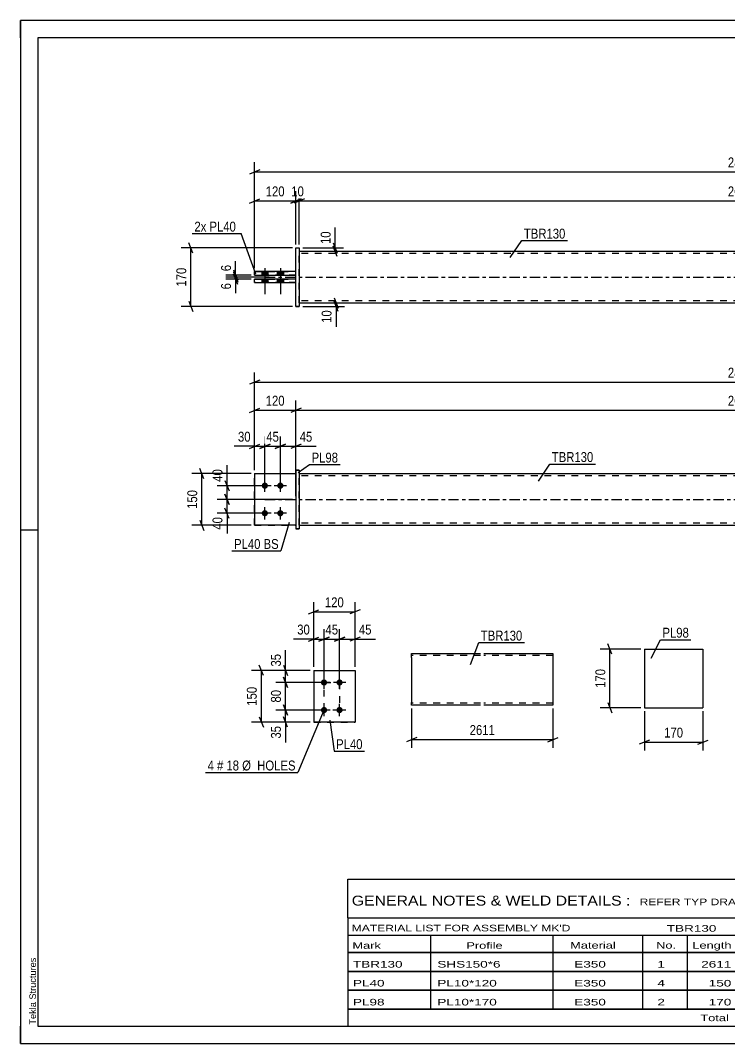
# Model space of a CAD drawing. Header units: millimetres. Extents: x 0 to 420, y 0 to 297.
# Drawn here: x 0 to 205.8, y 0 to 297 of the extents above; entities that cross this region are included whole.
import ezdxf

# ---------------------------------------------------------------- set-up
doc = ezdxf.new("R2010")
doc.units = ezdxf.units.MM
doc.linetypes.add('DXK_LINE_DOT2', pattern=[3.9198, 1.9599, -1.9599])
doc.linetypes.add('DXK_LINE_DOT3', pattern=[5.9187, 2.979, -0.9799, 0.9799, -0.9799])
doc.styles.add('Arial', font='ARIAL.TTF', dxfattribs={"height": 0.2})
doc.styles.add('Arial Narrow', font='ARIALN.TTF', dxfattribs={"height": 0.2})

# ---------------------------------------------------------------- blocks, each defined once
blk = doc.blocks.new('Unknown-580873469-1163')
at = {"color": 5, "linetype": 'Continuous'}
for p, q in [((420, 297), (0, 297)), ((0, 297), (0, 0)), ((0, 292), (0, 297)), ((415, 292), (5, 292)), ((5, 292), (5, 5)), ((5, 149), (0, 149)), ((0, 0), (0, 5)), ((5, 5), (415, 5)), ((0, 0), (420, 0))]:
    blk.add_line(p, q, dxfattribs=at)
at = {"color": 174, "linetype": 'Continuous', "style": 'Arial'}
blk.add_text('Tekla Structures', height=1.9102, rotation=90, dxfattribs=at).set_placement((4.5, 5.5))
blk = doc.blocks.new('Part-580873469-1797 - 1735')
at = {"color": 2, "linetype": 'Continuous'}
for p, q in [((67.93, 165.45), (79.93, 165.45)), ((67.93, 165.45), (67.93, 150.45)), ((79.93, 150.45), (67.93, 150.45)), ((67.93, 150.45), (67.93, 150.45))]:
    blk.add_line(p, q, dxfattribs=at)
at = {"color": 7, "linetype": 'DXK_LINE_DOT2'}
for p, q in [((67.93, 165.45), (79.93, 165.45)), ((79.93, 165.45), (79.93, 165.45)), ((79.93, 165.45), (79.93, 150.45)), ((67.93, 150.45), (79.93, 150.45)), ((67.93, 150.45), (67.93, 150.45))]:
    blk.add_line(p, q, dxfattribs=at)
blk = doc.blocks.new('Part-580873469-1792 - 1735')
at = {"color": 7, "linetype": 'DXK_LINE_DOT2'}
for p, q in [((67.93, 165.45), (79.93, 165.45)), ((67.93, 165.45), (79.93, 165.45)), ((67.93, 150.45), (67.93, 165.45)), ((79.93, 165.45), (79.93, 165.45)), ((79.93, 165.45), (79.93, 150.45)), ((67.93, 150.45), (79.93, 150.45)), ((79.93, 150.45), (67.93, 150.45)), ((67.93, 150.45), (67.93, 150.45))]:
    blk.add_line(p, q, dxfattribs=at)
blk = doc.blocks.new('Part-580873469-1802 - 1735')
at = {"color": 2, "linetype": 'Continuous'}
for p, q in [((80.93, 166.45), (79.93, 166.45)), ((79.93, 166.45), (79.93, 149.45)), ((80.93, 166.45), (80.93, 166.45)), ((80.93, 166.45), (80.93, 149.45)), ((79.93, 149.45), (80.93, 149.45))]:
    blk.add_line(p, q, dxfattribs=at)
at = {"color": 7, "linetype": 'DXK_LINE_DOT2'}
for p, q in [((79.93, 166.45), (80.93, 166.45)), ((80.93, 149.45), (79.93, 149.45))]:
    blk.add_line(p, q, dxfattribs=at)
blk = doc.blocks.new('Part-580873469-1807 - 1735')
at = {"color": 2, "linetype": 'Continuous'}
for p, q in [((80.93, 165.45), (208.93, 165.45)), ((209.03, 165.45), (337.03, 165.45)), ((80.93, 150.45), (208.93, 150.45)), ((209.03, 150.45), (337.03, 150.45))]:
    blk.add_line(p, q, dxfattribs=at)
at = {"color": 7, "linetype": 'DXK_LINE_DOT2'}
for p, q in [((80.93, 150.45), (80.93, 165.45)), ((208.93, 164.85), (80.93, 164.85)), ((337.03, 164.85), (209.03, 164.85)), ((337.03, 150.45), (337.03, 165.45)), ((208.93, 151.05), (80.93, 151.05)), ((337.03, 151.05), (209.03, 151.05))]:
    blk.add_line(p, q, dxfattribs=at)
at = {"color": 7, "linetype": 'DXK_LINE_DOT3'}
for p, q in [((70.93, 157.95), (208.93, 157.95)), ((209.03, 157.95), (347.03, 157.95))]:
    blk.add_line(p, q, dxfattribs=at)
blk = doc.blocks.new('Bolt-580873469-1809 - 1735')
at = {"linetype": 'Continuous'}
for points in [[(70.93, 161.05), (70.74, 161.07), (70.56, 161.13), (70.4, 161.23), (70.26, 161.35), (70.15, 161.5), (70.07, 161.68), (70.03, 161.86), (70.03, 162.05), (70.07, 162.23), (70.15, 162.4), (70.26, 162.56), (70.4, 162.68), (70.56, 162.78), (70.74, 162.83), (70.93, 162.85), (71.11, 162.83), (71.29, 162.78), (71.45, 162.68), (71.59, 162.56), (71.7, 162.4), (71.78, 162.23), (71.82, 162.05), (71.82, 161.86), (71.78, 161.68), (71.7, 161.5), (71.59, 161.35), (71.45, 161.23), (71.29, 161.13), (71.11, 161.07)], [(75.43, 161.05), (75.24, 161.07), (75.06, 161.13), (74.9, 161.23), (74.76, 161.35), (74.65, 161.5), (74.57, 161.68), (74.53, 161.86), (74.53, 162.05), (74.57, 162.23), (74.65, 162.4), (74.76, 162.56), (74.9, 162.68), (75.06, 162.78), (75.24, 162.83), (75.43, 162.85), (75.61, 162.83), (75.79, 162.78), (75.95, 162.68), (76.09, 162.56), (76.2, 162.4), (76.28, 162.23), (76.32, 162.05), (76.32, 161.86), (76.28, 161.68), (76.2, 161.5), (76.09, 161.35), (75.95, 161.23), (75.79, 161.13), (75.61, 161.07)], [(70.93, 153.05), (70.74, 153.07), (70.56, 153.13), (70.4, 153.23), (70.26, 153.35), (70.15, 153.5), (70.07, 153.68), (70.03, 153.86), (70.03, 154.05), (70.07, 154.23), (70.15, 154.4), (70.26, 154.56), (70.4, 154.68), (70.56, 154.78), (70.74, 154.83), (70.93, 154.85), (71.11, 154.83), (71.29, 154.78), (71.45, 154.68), (71.59, 154.56), (71.7, 154.4), (71.78, 154.23), (71.82, 154.05), (71.82, 153.86), (71.78, 153.68), (71.7, 153.5), (71.59, 153.35), (71.45, 153.23), (71.29, 153.13), (71.11, 153.07)], [(75.43, 153.05), (75.24, 153.07), (75.06, 153.13), (74.9, 153.23), (74.76, 153.35), (74.65, 153.5), (74.57, 153.68), (74.53, 153.86), (74.53, 154.05), (74.57, 154.23), (74.65, 154.4), (74.76, 154.56), (74.9, 154.68), (75.06, 154.78), (75.24, 154.83), (75.43, 154.85), (75.61, 154.83), (75.79, 154.78), (75.95, 154.68), (76.09, 154.56), (76.2, 154.4), (76.28, 154.23), (76.32, 154.05), (76.32, 153.86), (76.28, 153.68), (76.2, 153.5), (76.09, 153.35), (75.95, 153.23), (75.79, 153.13), (75.61, 153.07)]]:
    blk.add_hatch(color=1, dxfattribs=at).paths.add_polyline_path(points)
at = {"color": 1, "linetype": 'Continuous'}
for p, q in [((70.93, 160.15), (70.93, 163.75)), ((75.43, 160.15), (75.43, 163.75)), ((72.73, 161.95), (69.13, 161.95)), ((77.23, 161.95), (73.63, 161.95)), ((70.93, 152.15), (70.93, 155.75)), ((75.43, 152.15), (75.43, 155.75)), ((72.73, 153.95), (69.13, 153.95)), ((77.23, 153.95), (73.63, 153.95))]:
    blk.add_line(p, q, dxfattribs=at)
blk = doc.blocks.new('Part-580873469-1425 - 1390')
at = {"color": 2, "linetype": 'Continuous'}
for p, q in [((79.93, 224.09), (67.93, 224.09)), ((67.93, 223.09), (67.93, 224.09)), ((67.93, 223.09), (79.93, 223.09)), ((67.93, 223.09), (67.93, 223.09))]:
    blk.add_line(p, q, dxfattribs=at)
at = {"color": 7, "linetype": 'DXK_LINE_DOT2'}
for p, q in [((67.93, 224.09), (79.93, 224.09)), ((79.93, 223.09), (67.93, 223.09)), ((79.93, 223.09), (79.93, 224.09))]:
    blk.add_line(p, q, dxfattribs=at)
blk = doc.blocks.new('Part-580873469-1394 - 1390')
at = {"color": 2, "linetype": 'Continuous'}
for p, q in [((79.93, 230.99), (80.93, 230.99)), ((79.93, 213.99), (79.93, 230.99)), ((80.93, 230.99), (80.93, 230.99)), ((80.93, 230.99), (80.93, 213.99)), ((80.93, 213.99), (79.93, 213.99)), ((79.93, 213.99), (79.93, 213.99))]:
    blk.add_line(p, q, dxfattribs=at)
at = {"color": 7, "linetype": 'DXK_LINE_DOT2'}
for p, q in [((79.93, 230.99), (80.93, 230.99)), ((79.93, 213.99), (80.93, 213.99)), ((79.93, 213.99), (79.93, 213.99))]:
    blk.add_line(p, q, dxfattribs=at)
blk = doc.blocks.new('Part-580873469-1420 - 1390')
at = {"color": 2, "linetype": 'Continuous'}
for p, q in [((79.93, 221.89), (67.93, 221.89)), ((67.93, 220.89), (67.93, 221.89)), ((67.93, 220.89), (79.93, 220.89)), ((67.93, 220.89), (67.93, 220.89))]:
    blk.add_line(p, q, dxfattribs=at)
at = {"color": 7, "linetype": 'DXK_LINE_DOT2'}
for p, q in [((67.93, 221.89), (79.93, 221.89)), ((79.93, 220.89), (67.93, 220.89)), ((79.93, 220.89), (79.93, 221.89))]:
    blk.add_line(p, q, dxfattribs=at)
blk = doc.blocks.new('Part-580873469-1446 - 1390')
at = {"color": 2, "linetype": 'Continuous'}
for p, q in [((80.93, 229.99), (208.93, 229.99)), ((209.03, 229.99), (337.03, 229.99)), ((80.93, 214.99), (208.93, 214.99)), ((209.03, 214.99), (337.03, 214.99))]:
    blk.add_line(p, q, dxfattribs=at)
at = {"color": 7, "linetype": 'DXK_LINE_DOT2'}
for p, q in [((80.93, 214.99), (80.93, 229.99)), ((208.93, 229.39), (80.93, 229.39)), ((337.03, 229.39), (209.03, 229.39)), ((337.03, 229.99), (337.03, 214.99)), ((208.93, 215.59), (80.93, 215.59)), ((337.03, 215.59), (209.03, 215.59))]:
    blk.add_line(p, q, dxfattribs=at)
at = {"color": 7, "linetype": 'DXK_LINE_DOT3'}
for p, q in [((70.93, 222.49), (208.93, 222.49)), ((209.03, 222.49), (347.03, 222.49))]:
    blk.add_line(p, q, dxfattribs=at)
blk = doc.blocks.new('Bolt-580873469-1448 - 1390')
at = {"linetype": 'Continuous'}
for points in [[(70.03, 223.09), (71.83, 223.09), (71.83, 224.09), (70.03, 224.09)], [(70.03, 223.09), (71.83, 223.09), (71.83, 224.09), (70.03, 224.09)], [(74.53, 223.09), (76.33, 223.09), (76.33, 224.09), (74.53, 224.09)], [(74.53, 223.09), (76.33, 223.09), (76.33, 224.09), (74.53, 224.09)], [(70.03, 220.89), (71.83, 220.89), (71.83, 221.89), (70.03, 221.89)], [(70.03, 220.89), (71.83, 220.89), (71.83, 221.89), (70.03, 221.89)], [(74.53, 220.89), (76.33, 220.89), (76.33, 221.89), (74.53, 221.89)], [(74.53, 220.89), (76.33, 220.89), (76.33, 221.89), (74.53, 221.89)]]:
    blk.add_hatch(color=1, dxfattribs=at).paths.add_polyline_path(points)
at = {"color": 1, "linetype": 'Continuous'}
for p, q in [((70.03, 224.09), (70.03, 223.09)), ((70.03, 224.09), (70.03, 223.09)), ((70.93, 225.09), (70.93, 217.59)), ((70.93, 225.09), (70.93, 217.59)), ((71.83, 224.09), (71.83, 223.09)), ((71.83, 224.09), (71.83, 223.09)), ((74.53, 224.09), (74.53, 223.09)), ((74.53, 224.09), (74.53, 223.09)), ((75.43, 225.09), (75.43, 217.59)), ((75.43, 225.09), (75.43, 217.59)), ((76.33, 224.09), (76.33, 223.09)), ((76.33, 224.09), (76.33, 223.09)), ((70.03, 221.89), (70.03, 220.89)), ((70.03, 221.89), (70.03, 220.89)), ((71.83, 221.89), (71.83, 220.89)), ((71.83, 221.89), (71.83, 220.89)), ((74.53, 221.89), (74.53, 220.89)), ((74.53, 221.89), (74.53, 220.89)), ((76.33, 221.89), (76.33, 220.89)), ((76.33, 221.89), (76.33, 220.89))]:
    blk.add_line(p, q, dxfattribs=at)
blk = doc.blocks.new('Part-580873469-2138 - 2131')
at = {"color": 2, "linetype": 'Continuous'}
for p, q in [((85.11, 108.31), (97.11, 108.31)), ((85.11, 108.31), (85.11, 93.31)), ((97.11, 108.31), (97.11, 108.31)), ((97.11, 108.31), (97.11, 93.31)), ((97.11, 93.31), (85.11, 93.31)), ((85.11, 93.31), (85.11, 93.31))]:
    blk.add_line(p, q, dxfattribs=at)
at = {"color": 7, "linetype": 'DXK_LINE_DOT2'}
for p, q in [((85.11, 108.31), (97.11, 108.31)), ((97.11, 108.31), (97.11, 108.31)), ((85.11, 93.31), (97.11, 93.31))]:
    blk.add_line(p, q, dxfattribs=at)
blk = doc.blocks.new('Bolt-580873469-2171 - 2131')
at = {"linetype": 'Continuous'}
for points in [[(88.11, 105.71), (88.29, 105.69), (88.47, 105.64), (88.64, 105.54), (88.78, 105.42), (88.89, 105.26), (88.96, 105.09), (89, 104.91), (89, 104.72), (88.96, 104.54), (88.89, 104.36), (88.78, 104.21), (88.64, 104.09), (88.47, 103.99), (88.29, 103.93), (88.11, 103.91), (87.92, 103.93), (87.74, 103.99), (87.58, 104.09), (87.44, 104.21), (87.33, 104.36), (87.25, 104.54), (87.21, 104.72), (87.21, 104.91), (87.25, 105.09), (87.33, 105.26), (87.44, 105.42), (87.58, 105.54), (87.74, 105.64), (87.92, 105.69)], [(92.61, 105.71), (92.79, 105.69), (92.97, 105.64), (93.14, 105.54), (93.28, 105.42), (93.39, 105.26), (93.46, 105.09), (93.5, 104.91), (93.5, 104.72), (93.46, 104.54), (93.39, 104.36), (93.28, 104.21), (93.14, 104.09), (92.97, 103.99), (92.79, 103.93), (92.61, 103.91), (92.42, 103.93), (92.24, 103.99), (92.08, 104.09), (91.94, 104.21), (91.83, 104.36), (91.75, 104.54), (91.71, 104.72), (91.71, 104.91), (91.75, 105.09), (91.83, 105.26), (91.94, 105.42), (92.08, 105.54), (92.24, 105.64), (92.42, 105.69)], [(88.11, 97.71), (88.29, 97.69), (88.47, 97.64), (88.64, 97.54), (88.78, 97.42), (88.89, 97.26), (88.96, 97.09), (89, 96.91), (89, 96.72), (88.96, 96.54), (88.89, 96.36), (88.78, 96.21), (88.64, 96.09), (88.47, 95.99), (88.29, 95.93), (88.11, 95.91), (87.92, 95.93), (87.74, 95.99), (87.58, 96.09), (87.44, 96.21), (87.33, 96.36), (87.25, 96.54), (87.21, 96.72), (87.21, 96.91), (87.25, 97.09), (87.33, 97.26), (87.44, 97.42), (87.58, 97.54), (87.74, 97.64), (87.92, 97.69)], [(92.61, 97.71), (92.79, 97.69), (92.97, 97.64), (93.14, 97.54), (93.28, 97.42), (93.39, 97.26), (93.46, 97.09), (93.5, 96.91), (93.5, 96.72), (93.46, 96.54), (93.39, 96.36), (93.28, 96.21), (93.14, 96.09), (92.97, 95.99), (92.79, 95.93), (92.61, 95.91), (92.42, 95.93), (92.24, 95.99), (92.08, 96.09), (91.94, 96.21), (91.83, 96.36), (91.75, 96.54), (91.71, 96.72), (91.71, 96.91), (91.75, 97.09), (91.83, 97.26), (91.94, 97.42), (92.08, 97.54), (92.24, 97.64), (92.42, 97.69)]]:
    blk.add_hatch(color=1, dxfattribs=at).paths.add_polyline_path(points)
at = {"color": 1, "linetype": 'Continuous'}
for p, q in [((89.91, 104.81), (86.31, 104.81)), ((88.11, 103.01), (88.11, 106.61)), ((94.41, 104.81), (90.81, 104.81)), ((92.61, 103.01), (92.61, 106.61)), ((88.11, 95.01), (88.11, 98.61)), ((92.61, 95.01), (92.61, 98.61)), ((89.91, 96.81), (86.31, 96.81)), ((94.41, 96.81), (90.81, 96.81))]:
    blk.add_line(p, q, dxfattribs=at)
blk = doc.blocks.new('Part-580873469-2302 - 2296')
at = {"color": 2, "linetype": 'Continuous'}
for p, q in [((181.08, 114.49), (181.08, 97.49)), ((181.08, 114.49), (198.08, 114.49)), ((198.08, 114.49), (198.08, 97.49)), ((181.08, 97.49), (198.08, 97.49))]:
    blk.add_line(p, q, dxfattribs=at)
blk = doc.blocks.new('Part-580873469-2328 - 2321')
at = {"color": 2, "linetype": 'Continuous'}
for p, q in [((113.53, 112.03), (113.53, 113.23)), ((113.53, 113.23), (133.53, 113.23)), ((134.53, 113.23), (154.53, 113.23)), ((154.53, 113.23), (154.53, 113.14)), ((154.53, 113.14), (154.53, 112.03)), ((113.53, 112.03), (113.53, 98.97)), ((154.53, 112.03), (154.53, 98.23)), ((113.53, 98.32), (113.53, 98.97)), ((113.53, 98.23), (113.53, 98.32)), ((133.53, 98.23), (113.53, 98.23)), ((154.53, 98.23), (134.53, 98.23))]:
    blk.add_line(p, q, dxfattribs=at)
at = {"color": 7, "linetype": 'DXK_LINE_DOT2'}
for p, q in [((154.53, 112.88), (154.53, 112.03)), ((133.53, 112.63), (113.53, 112.63)), ((154.53, 112.63), (134.53, 112.63)), ((113.53, 98.97), (113.53, 98.58)), ((113.53, 98.83), (113.53, 98.88)), ((133.53, 98.83), (113.53, 98.83)), ((154.53, 98.83), (134.53, 98.83)), ((154.53, 98.88), (154.53, 98.97)), ((154.53, 98.83), (154.53, 98.88)), ((154.53, 98.83), (154.53, 98.88))]:
    blk.add_line(p, q, dxfattribs=at)
blk = doc.blocks.new('Rectangle-580873469-2281 - 2131')
at = {"color": 1, "linetype": 'DXK_LINE_DOT2'}
blk.add_lwpolyline([(88.11, 104.81), (92.61, 104.81), (92.61, 96.81), (88.11, 96.81), (88.11, 104.81)], close=True, dxfattribs=at)
blk = doc.blocks.new('StraightDimension-580873469-2008 - 1735')
at = {"color": 7, "linetype": 'Continuous'}
for p, q in [((59.36, 163.45), (60.56, 160.45)), ((69.93, 161.95), (57.11, 161.95)), ((59.96, 157.95), (59.96, 161.95)), ((78.93, 157.95), (57.11, 157.95)), ((60.56, 156.45), (59.36, 159.45))]:
    blk.add_line(p, q, dxfattribs=at)
at = {"color": 0}
blk.add_wipeout([(59.21, 167.34), (55.01, 167.34), (55.01, 162.48), (59.21, 162.48)], dxfattribs=at)
at = {"color": 7, "linetype": 'Continuous'}
blk.add_line((59.96, 161.95), (59.96, 167.86), dxfattribs=at)
blk.add_line((59.96, 161.95), (59.96, 167.86), dxfattribs=at)
at = {"color": 3, "style": 'Arial Narrow'}
blk.add_text('40', height=2.863, rotation=90.0002, dxfattribs=at).set_placement((58.61, 163.08))
blk = doc.blocks.new('StraightDimension-580873469-1999 - 1735')
at = {"color": 7, "linetype": 'Continuous'}
for p, q in [((78.93, 157.95), (57.11, 157.95)), ((59.36, 159.45), (60.56, 156.45)), ((59.96, 153.95), (59.96, 157.95)), ((60.56, 152.45), (59.36, 155.45)), ((69.93, 153.95), (57.11, 153.95))]:
    blk.add_line(p, q, dxfattribs=at)
at = {"color": 0}
blk.add_wipeout([(59.21, 153.43), (55.01, 153.43), (55.01, 148.57), (59.21, 148.57)], dxfattribs=at)
at = {"color": 7, "linetype": 'Continuous'}
blk.add_line((59.96, 153.95), (59.96, 148.05), dxfattribs=at)
blk.add_line((59.96, 153.95), (59.96, 148.05), dxfattribs=at)
at = {"color": 3, "style": 'Arial Narrow'}
blk.add_text('40', height=2.863, rotation=90.0002, dxfattribs=at).set_placement((58.61, 149.17))
blk = doc.blocks.new('StraightDimension-580873469-1937 - 1735')
at = {"color": 7, "linetype": 'Continuous'}
for p, q in [((66.43, 183.23), (69.43, 184.43)), ((67.93, 166.45), (67.93, 186.68)), ((81.43, 184.43), (78.43, 183.23)), ((79.93, 158.95), (79.93, 186.68)), ((67.93, 183.83), (79.93, 183.83))]:
    blk.add_line(p, q, dxfattribs=at)
at = {"color": 0}
blk.add_wipeout([(77.27, 184.58), (77.27, 188.78), (70.58, 188.78), (70.58, 184.58)], dxfattribs=at)
at = {"color": 3, "style": 'Arial Narrow'}
blk.add_text('120', height=2.863, dxfattribs=at).set_placement((71.18, 185.18))
blk = doc.blocks.new('StraightDimension-580873469-2018 - 1735')
at = {"color": 7, "linetype": 'Continuous'}
for p, q in [((53.23, 163.95), (52.03, 166.95)), ((66.93, 165.45), (49.78, 165.45)), ((52.63, 150.45), (52.63, 165.45)), ((52.03, 151.95), (53.23, 148.95)), ((66.93, 150.45), (49.78, 150.45))]:
    blk.add_line(p, q, dxfattribs=at)
at = {"color": 0}
blk.add_wipeout([(51.88, 161.3), (47.68, 161.3), (47.68, 154.61), (51.88, 154.61)], dxfattribs=at)
at = {"color": 3, "style": 'Arial Narrow'}
blk.add_text('150', height=2.863, rotation=90.0002, dxfattribs=at).set_placement((51.28, 155.21))
blk = doc.blocks.new('StraightDimension-580873469-1864 - 1735')
at = {"color": 7, "linetype": 'Continuous'}
for p, q in [((67.93, 166.45), (67.93, 194.83)), ((350.03, 166.45), (350.03, 194.83)), ((69.43, 192.58), (66.43, 191.38)), ((67.93, 191.98), (350.03, 191.98)), ((348.53, 191.38), (351.53, 192.58))]:
    blk.add_line(p, q, dxfattribs=at)
at = {"color": 0}
blk.add_wipeout([(213.23, 192.73), (213.23, 196.93), (204.72, 196.93), (204.72, 192.73)], dxfattribs=at)
at = {"color": 3, "style": 'Arial Narrow'}
blk.add_text('2871', height=2.863, dxfattribs=at).set_placement((205.32, 193.33))
blk = doc.blocks.new('StraightDimension-580873469-1922 - 1735')
at = {"color": 7, "linetype": 'Continuous'}
for p, q in [((81.43, 184.43), (78.43, 183.23)), ((79.93, 158.95), (79.93, 186.68)), ((336.53, 183.23), (339.53, 184.43)), ((338.03, 166.45), (338.03, 186.68)), ((79.93, 183.83), (338.03, 183.83))]:
    blk.add_line(p, q, dxfattribs=at)
at = {"color": 0}
blk.add_wipeout([(213.23, 184.58), (213.23, 188.78), (204.72, 188.78), (204.72, 184.58)], dxfattribs=at)
at = {"color": 3, "style": 'Arial Narrow'}
blk.add_text('2631', height=2.863, dxfattribs=at).set_placement((205.32, 185.18))
blk = doc.blocks.new('StraightDimension-580873469-1953 - 1735')
at = {"color": 7, "linetype": 'Continuous'}
for p, q in [((67.93, 166.45), (67.93, 176.23)), ((70.93, 162.95), (70.93, 176.23)), ((66.43, 172.78), (69.43, 173.98)), ((67.93, 173.38), (70.93, 173.38)), ((72.43, 173.98), (69.43, 172.78))]:
    blk.add_line(p, q, dxfattribs=at)
at = {"color": 0}
blk.add_wipeout([(67.4, 174.13), (67.4, 178.33), (62.54, 178.33), (62.54, 174.13)], dxfattribs=at)
at = {"color": 7, "linetype": 'Continuous'}
blk.add_line((67.93, 173.38), (62.02, 173.38), dxfattribs=at)
blk.add_line((67.93, 173.38), (62.02, 173.38), dxfattribs=at)
at = {"color": 3, "style": 'Arial Narrow'}
blk.add_text('30', height=2.863, dxfattribs=at).set_placement((63.14, 174.73))
blk = doc.blocks.new('StraightDimension-580873469-1969 - 1735')
at = {"color": 7, "linetype": 'Continuous'}
for p, q in [((70.93, 162.95), (70.93, 176.23)), ((75.43, 162.95), (75.43, 176.23)), ((69.43, 172.78), (72.43, 173.98)), ((70.93, 173.38), (75.43, 173.38)), ((76.93, 173.98), (73.93, 172.78))]:
    blk.add_line(p, q, dxfattribs=at)
at = {"color": 0}
blk.add_wipeout([(75.6, 174.13), (75.6, 178.33), (70.75, 178.33), (70.75, 174.13)], dxfattribs=at)
at = {"color": 3, "style": 'Arial Narrow'}
blk.add_text('45', height=2.863, dxfattribs=at).set_placement((71.35, 174.73))
blk = doc.blocks.new('StraightDimension-580873469-1982 - 1735')
at = {"color": 7, "linetype": 'Continuous'}
for p, q in [((75.43, 162.95), (75.43, 176.23)), ((79.93, 166.45), (79.93, 176.23)), ((73.93, 172.78), (76.93, 173.98)), ((75.43, 173.38), (79.93, 173.38)), ((81.43, 173.98), (78.43, 172.78))]:
    blk.add_line(p, q, dxfattribs=at)
at = {"color": 0}
blk.add_wipeout([(85.31, 174.13), (85.31, 178.33), (80.45, 178.33), (80.45, 174.13)], dxfattribs=at)
at = {"color": 7, "linetype": 'Continuous'}
blk.add_line((79.93, 173.38), (85.83, 173.38), dxfattribs=at)
blk.add_line((79.93, 173.38), (85.83, 173.38), dxfattribs=at)
at = {"color": 3, "style": 'Arial Narrow'}
blk.add_text('45', height=2.863, dxfattribs=at).set_placement((81.05, 174.73))
blk = doc.blocks.new('StraightDimension-580873469-1564 - 1390')
at = {"color": 7, "linetype": 'Continuous'}
for p, q in [((67.93, 225.09), (67.93, 255.86)), ((350.03, 225.09), (350.03, 255.86)), ((69.43, 253.61), (66.43, 252.41)), ((67.93, 253.01), (350.03, 253.01)), ((348.53, 252.41), (351.53, 253.61))]:
    blk.add_line(p, q, dxfattribs=at)
at = {"color": 0}
blk.add_wipeout([(213.23, 253.76), (213.23, 257.96), (204.72, 257.96), (204.72, 253.76)], dxfattribs=at)
at = {"color": 3, "style": 'Arial Narrow'}
blk.add_text('2871', height=2.863, dxfattribs=at).set_placement((205.32, 254.36))
blk = doc.blocks.new('StraightDimension-580873469-1585 - 1390')
at = {"color": 7, "linetype": 'Continuous'}
for p, q in [((80.93, 231.99), (80.93, 247.45)), ((337.03, 231.99), (337.03, 247.45)), ((82.43, 245.2), (79.43, 244)), ((80.93, 244.6), (337.03, 244.6)), ((335.53, 244), (338.53, 245.2))]:
    blk.add_line(p, q, dxfattribs=at)
at = {"color": 0}
blk.add_wipeout([(213.23, 245.35), (213.23, 249.55), (204.72, 249.55), (204.72, 245.35)], dxfattribs=at)
at = {"color": 3, "style": 'Arial Narrow'}
blk.add_text('2611', height=2.863, dxfattribs=at).set_placement((205.32, 245.95))
blk = doc.blocks.new('StraightDimension-580873469-1595 - 1390')
at = {"color": 7, "linetype": 'Continuous'}
for p, q in [((79.93, 231.99), (79.93, 247.45)), ((80.93, 231.99), (80.93, 247.45)), ((78.43, 244), (81.43, 245.2)), ((82.43, 245.2), (79.43, 244)), ((79.93, 244.6), (80.93, 244.6))]:
    blk.add_line(p, q, dxfattribs=at)
at = {"color": 0}
blk.add_wipeout([(82.85, 245.35), (82.85, 249.55), (78, 249.55), (78, 245.35)], dxfattribs=at)
at = {"color": 3, "style": 'Arial Narrow'}
blk.add_text('10', height=2.863, dxfattribs=at).set_placement((78.6, 245.95))
blk = doc.blocks.new('StraightDimension-580873469-1605 - 1390')
at = {"color": 7, "linetype": 'Continuous'}
for p, q in [((67.93, 225.09), (67.93, 247.45)), ((79.93, 231.99), (79.93, 247.45)), ((66.43, 244), (69.43, 245.2)), ((67.93, 244.6), (79.93, 244.6)), ((81.43, 245.2), (78.43, 244))]:
    blk.add_line(p, q, dxfattribs=at)
at = {"color": 0}
blk.add_wipeout([(77.27, 245.35), (77.27, 249.55), (70.58, 249.55), (70.58, 245.35)], dxfattribs=at)
at = {"color": 3, "style": 'Arial Narrow'}
blk.add_text('120', height=2.863, dxfattribs=at).set_placement((71.18, 245.95))
blk = doc.blocks.new('StraightDimension-580873469-1626 - 1390')
at = {"color": 7, "linetype": 'Continuous'}
for p, q in [((81.93, 214.99), (94.02, 214.99)), ((81.93, 213.99), (94.02, 213.99)), ((91.02, 216.49), (92.22, 213.49)), ((92.22, 212.49), (91.02, 215.49)), ((91.62, 213.99), (91.62, 214.99))]:
    blk.add_line(p, q, dxfattribs=at)
at = {"color": 0}
blk.add_wipeout([(90.87, 213.46), (86.67, 213.46), (86.67, 208.61), (90.87, 208.61)], dxfattribs=at)
at = {"color": 7, "linetype": 'Continuous'}
blk.add_line((91.62, 213.99), (91.62, 208.08), dxfattribs=at)
blk.add_line((91.62, 213.99), (91.62, 208.08), dxfattribs=at)
at = {"color": 3, "style": 'Arial Narrow'}
blk.add_text('10', height=2.863, rotation=90.0002, dxfattribs=at).set_placement((90.27, 209.21))
blk = doc.blocks.new('StraightDimension-580873469-1636 - 1390')
at = {"color": 7, "linetype": 'Continuous'}
for p, q in [((90.75, 232.49), (91.95, 229.49)), ((81.93, 230.99), (93.75, 230.99)), ((81.93, 229.99), (93.75, 229.99)), ((91.95, 228.49), (90.75, 231.49)), ((91.35, 229.99), (91.35, 230.99))]:
    blk.add_line(p, q, dxfattribs=at)
at = {"color": 0}
blk.add_wipeout([(90.6, 236.37), (86.4, 236.37), (86.4, 231.51), (90.6, 231.51)], dxfattribs=at)
at = {"color": 7, "linetype": 'Continuous'}
blk.add_line((91.35, 230.99), (91.35, 236.89), dxfattribs=at)
blk.add_line((91.35, 230.99), (91.35, 236.89), dxfattribs=at)
at = {"color": 3, "style": 'Arial Narrow'}
blk.add_text('10', height=2.863, rotation=90.0002, dxfattribs=at).set_placement((90, 232.11))
blk = doc.blocks.new('StraightDimension-580873469-1667 - 1390')
at = {"color": 7, "linetype": 'Continuous'}
for p, q in [((50.06, 229.49), (48.86, 232.49)), ((78.93, 230.99), (46.61, 230.99)), ((49.46, 213.99), (49.46, 230.99)), ((78.93, 213.99), (46.61, 213.99)), ((48.86, 215.49), (50.06, 212.49))]:
    blk.add_line(p, q, dxfattribs=at)
at = {"color": 0}
blk.add_wipeout([(48.71, 225.83), (44.51, 225.83), (44.51, 219.15), (48.71, 219.15)], dxfattribs=at)
at = {"color": 3, "style": 'Arial Narrow'}
blk.add_text('170', height=2.863, rotation=90.0002, dxfattribs=at).set_placement((48.11, 219.75))
blk = doc.blocks.new('StraightDimension-580873469-1678 - 1390')
at = {"color": 7, "linetype": 'Continuous'}
for p, q in [((66.93, 223.09), (59.6, 223.09)), ((61.85, 224.59), (63.05, 221.59)), ((63.05, 220.99), (61.85, 223.99)), ((62.45, 222.49), (62.45, 223.09)), ((72.18, 222.49), (59.6, 222.49))]:
    blk.add_line(p, q, dxfattribs=at)
at = {"color": 0}
blk.add_wipeout([(61.7, 226.64), (57.5, 226.64), (57.5, 223.61), (61.7, 223.61)], dxfattribs=at)
at = {"color": 7, "linetype": 'Continuous'}
blk.add_line((62.45, 223.09), (62.45, 227.17), dxfattribs=at)
blk.add_line((62.45, 223.09), (62.45, 227.17), dxfattribs=at)
at = {"color": 3, "style": 'Arial Narrow'}
blk.add_text('6', height=2.86, rotation=90.0002, dxfattribs=at).set_placement((61.1, 224.21))
blk = doc.blocks.new('StraightDimension-580873469-1688 - 1390')
at = {"color": 7, "linetype": 'Continuous'}
for p, q in [((61.85, 223.99), (63.05, 220.99)), ((63.05, 220.39), (61.85, 223.39)), ((72.18, 222.49), (59.6, 222.49)), ((66.93, 221.89), (59.6, 221.89)), ((62.45, 221.89), (62.45, 222.49))]:
    blk.add_line(p, q, dxfattribs=at)
at = {"color": 0}
blk.add_wipeout([(61.7, 221.36), (57.5, 221.36), (57.5, 218.33), (61.7, 218.33)], dxfattribs=at)
at = {"color": 7, "linetype": 'Continuous'}
blk.add_line((62.45, 221.89), (62.45, 217.81), dxfattribs=at)
blk.add_line((62.45, 221.89), (62.45, 217.81), dxfattribs=at)
at = {"color": 3, "style": 'Arial Narrow'}
blk.add_text('6', height=2.86, rotation=90.0002, dxfattribs=at).set_placement((61.1, 218.93))
blk = doc.blocks.new('StraightDimension-580873469-2174 - 2131')
at = {"color": 7, "linetype": 'Continuous'}
for p, q in [((85.11, 109.31), (85.11, 128.16)), ((97.11, 109.31), (97.11, 128.16)), ((83.61, 124.71), (86.61, 125.91)), ((85.11, 125.31), (97.11, 125.31)), ((98.61, 125.91), (95.61, 124.71))]:
    blk.add_line(p, q, dxfattribs=at)
at = {"color": 0}
blk.add_wipeout([(94.45, 126.06), (94.45, 130.26), (87.76, 130.26), (87.76, 126.06)], dxfattribs=at)
at = {"color": 3, "style": 'Arial Narrow'}
blk.add_text('120', height=2.863, dxfattribs=at).set_placement((88.36, 126.66))
blk = doc.blocks.new('StraightDimension-580873469-2191 - 2131')
at = {"color": 7, "linetype": 'Continuous'}
for p, q in [((88.11, 105.81), (88.11, 120.25)), ((92.61, 105.81), (92.61, 120.25)), ((86.61, 116.8), (89.61, 118)), ((88.11, 117.4), (92.61, 117.4)), ((94.11, 118), (91.11, 116.8))]:
    blk.add_line(p, q, dxfattribs=at)
at = {"color": 0}
blk.add_wipeout([(92.78, 118.15), (92.78, 122.35), (87.93, 122.35), (87.93, 118.15)], dxfattribs=at)
at = {"color": 3, "style": 'Arial Narrow'}
blk.add_text('45', height=2.863, dxfattribs=at).set_placement((88.53, 118.75))
blk = doc.blocks.new('StraightDimension-580873469-2201 - 2131')
at = {"color": 7, "linetype": 'Continuous'}
for p, q in [((85.11, 109.31), (85.11, 120.25)), ((88.11, 105.81), (88.11, 120.25)), ((83.61, 116.8), (86.61, 118)), ((85.11, 117.4), (88.11, 117.4)), ((89.61, 118), (86.61, 116.8))]:
    blk.add_line(p, q, dxfattribs=at)
at = {"color": 0}
blk.add_wipeout([(84.58, 118.15), (84.58, 122.35), (79.73, 122.35), (79.73, 118.15)], dxfattribs=at)
at = {"color": 7, "linetype": 'Continuous'}
blk.add_line((85.11, 117.4), (79.2, 117.4), dxfattribs=at)
blk.add_line((85.11, 117.4), (79.2, 117.4), dxfattribs=at)
at = {"color": 3, "style": 'Arial Narrow'}
blk.add_text('30', height=2.863, dxfattribs=at).set_placement((80.33, 118.75))
blk = doc.blocks.new('StraightDimension-580873469-2214 - 2131')
at = {"color": 7, "linetype": 'Continuous'}
for p, q in [((92.61, 105.81), (92.61, 120.25)), ((97.11, 109.31), (97.11, 120.25)), ((91.11, 116.8), (94.11, 118)), ((92.61, 117.4), (97.11, 117.4)), ((98.61, 118), (95.61, 116.8))]:
    blk.add_line(p, q, dxfattribs=at)
at = {"color": 0}
blk.add_wipeout([(102.49, 118.15), (102.49, 122.35), (97.63, 122.35), (97.63, 118.15)], dxfattribs=at)
at = {"color": 7, "linetype": 'Continuous'}
blk.add_line((97.11, 117.4), (103.01, 117.4), dxfattribs=at)
blk.add_line((97.11, 117.4), (103.01, 117.4), dxfattribs=at)
at = {"color": 3, "style": 'Arial Narrow'}
blk.add_text('45', height=2.863, dxfattribs=at).set_placement((98.23, 118.75))
blk = doc.blocks.new('StraightDimension-580873469-2228 - 2131')
at = {"color": 7, "linetype": 'Continuous'}
for p, q in [((84.11, 108.31), (67.07, 108.31)), ((70.52, 106.81), (69.32, 109.81)), ((69.92, 93.31), (69.92, 108.31)), ((84.11, 93.31), (67.07, 93.31)), ((69.32, 94.81), (70.52, 91.81))]:
    blk.add_line(p, q, dxfattribs=at)
at = {"color": 0}
blk.add_wipeout([(69.17, 104.16), (64.97, 104.16), (64.97, 97.47), (69.17, 97.47)], dxfattribs=at)
at = {"color": 3, "style": 'Arial Narrow'}
blk.add_text('150', height=2.863, rotation=90.0002, dxfattribs=at).set_placement((68.57, 98.07))
blk = doc.blocks.new('StraightDimension-580873469-2245 - 2131')
at = {"color": 7, "linetype": 'Continuous'}
for p, q in [((76.32, 98.31), (77.52, 95.31)), ((87.11, 96.81), (74.07, 96.81)), ((76.92, 93.31), (76.92, 96.81)), ((84.11, 93.31), (74.07, 93.31)), ((77.52, 91.81), (76.32, 94.81))]:
    blk.add_line(p, q, dxfattribs=at)
at = {"color": 0}
blk.add_wipeout([(76.17, 92.79), (71.97, 92.79), (71.97, 87.93), (76.17, 87.93)], dxfattribs=at)
at = {"color": 7, "linetype": 'Continuous'}
blk.add_line((76.92, 93.31), (76.92, 87.41), dxfattribs=at)
blk.add_line((76.92, 93.31), (76.92, 87.41), dxfattribs=at)
at = {"color": 3, "style": 'Arial Narrow'}
blk.add_text('35', height=2.863, rotation=90.0002, dxfattribs=at).set_placement((75.57, 88.53))
blk = doc.blocks.new('StraightDimension-580873469-2258 - 2131')
at = {"color": 7, "linetype": 'Continuous'}
for p, q in [((84.11, 108.31), (74.07, 108.31)), ((76.32, 109.81), (77.52, 106.81)), ((76.92, 104.81), (76.92, 108.31)), ((87.11, 104.81), (74.07, 104.81)), ((77.52, 103.31), (76.32, 106.31))]:
    blk.add_line(p, q, dxfattribs=at)
at = {"color": 0}
blk.add_wipeout([(76.17, 113.7), (71.97, 113.7), (71.97, 108.84), (76.17, 108.84)], dxfattribs=at)
at = {"color": 7, "linetype": 'Continuous'}
blk.add_line((76.92, 108.31), (76.92, 114.22), dxfattribs=at)
blk.add_line((76.92, 108.31), (76.92, 114.22), dxfattribs=at)
at = {"color": 3, "style": 'Arial Narrow'}
blk.add_text('35', height=2.863, rotation=90.0002, dxfattribs=at).set_placement((75.57, 109.44))
blk = doc.blocks.new('StraightDimension-580873469-2271 - 2131')
at = {"color": 7, "linetype": 'Continuous'}
for p, q in [((87.11, 104.81), (74.07, 104.81)), ((76.32, 106.31), (77.52, 103.31)), ((76.92, 96.81), (76.92, 104.81)), ((77.52, 95.31), (76.32, 98.31)), ((87.11, 96.81), (74.07, 96.81))]:
    blk.add_line(p, q, dxfattribs=at)
at = {"color": 0}
blk.add_wipeout([(76.17, 103.24), (71.97, 103.24), (71.97, 98.39), (76.17, 98.39)], dxfattribs=at)
at = {"color": 3, "style": 'Arial Narrow'}
blk.add_text('80', height=2.863, rotation=90.0002, dxfattribs=at).set_placement((75.57, 98.99))
blk = doc.blocks.new('StraightDimension-580873469-2304 - 2296')
at = {"color": 7, "linetype": 'Continuous'}
for p, q in [((171.68, 112.99), (170.48, 115.99)), ((180.08, 114.49), (168.23, 114.49)), ((171.08, 97.49), (171.08, 114.49)), ((170.48, 98.99), (171.68, 95.99)), ((180.08, 97.49), (168.23, 97.49))]:
    blk.add_line(p, q, dxfattribs=at)
at = {"color": 0}
blk.add_wipeout([(170.33, 109.33), (166.13, 109.33), (166.13, 102.65), (170.33, 102.65)], dxfattribs=at)
at = {"color": 3, "style": 'Arial Narrow'}
blk.add_text('170', height=2.863, rotation=90.0002, dxfattribs=at).set_placement((169.73, 103.25))
blk = doc.blocks.new('StraightDimension-580873469-2313 - 2296')
at = {"color": 7, "linetype": 'Continuous'}
for p, q in [((181.08, 96.49), (181.08, 85.09)), ((198.08, 96.49), (198.08, 85.09)), ((182.58, 88.09), (179.58, 86.89)), ((181.08, 87.49), (198.08, 87.49)), ((196.58, 86.89), (199.58, 88.09))]:
    blk.add_line(p, q, dxfattribs=at)
at = {"color": 0}
blk.add_wipeout([(192.92, 88.24), (192.92, 92.44), (186.23, 92.44), (186.23, 88.24)], dxfattribs=at)
at = {"color": 3, "style": 'Arial Narrow'}
blk.add_text('170', height=2.863, dxfattribs=at).set_placement((186.83, 88.84))
blk = doc.blocks.new('StraightDimension-580873469-2332 - 2321')
at = {"color": 7, "linetype": 'Continuous'}
for p, q in [((113.53, 97.23), (113.53, 85.83)), ((154.53, 97.23), (154.53, 85.83)), ((115.03, 88.83), (112.03, 87.63)), ((113.53, 88.23), (154.53, 88.23)), ((153.03, 87.63), (156.03, 88.83))]:
    blk.add_line(p, q, dxfattribs=at)
at = {"color": 0}
blk.add_wipeout([(138.29, 88.98), (138.29, 93.18), (129.78, 93.18), (129.78, 88.98)], dxfattribs=at)
at = {"color": 3, "style": 'Arial Narrow'}
blk.add_text('2611', height=2.863, dxfattribs=at).set_placement((130.38, 89.58))
blk = doc.blocks.new('Unknown-580873469-3664')
at = {"color": 7, "linetype": 'Continuous'}
for p, q in [((95, 47.75), (255, 47.75)), ((95, 36.5), (95, 47.75)), ((255, 47.75), (255, 36.5)), ((95, 36.5), (255, 36.5)), ((95, 36.5), (95, 31.5)), ((255, 36.5), (255, 31.5)), ((95, 31.5), (255, 31.5)), ((95, 31.5), (95, 26.5)), ((119, 31.5), (119, 26.5)), ((154.5, 31.5), (154.5, 26.5)), ((180.5, 31.5), (180.5, 26.5)), ((193.5, 31.5), (193.5, 26.5)), ((211, 31.5), (211, 26.5)), ((233, 31.5), (233, 26.5)), ((255, 31.5), (255, 26.5)), ((95, 26.5), (255, 26.5)), ((95, 26.45), (95, 21.05)), ((95, 26.45), (255, 26.45)), ((119, 26.5), (119, 21)), ((154.5, 26.5), (154.5, 21)), ((180.5, 26.5), (180.5, 21)), ((193.5, 26.5), (193.5, 21)), ((211, 26.5), (211, 21)), ((233, 26.5), (233, 21)), ((255, 26.45), (255, 21.05)), ((95, 21.05), (255, 21.05)), ((95, 20.95), (95, 15.55)), ((95, 20.95), (255, 20.95)), ((119, 21), (119, 15.5)), ((154.5, 21), (154.5, 15.5)), ((180.5, 21), (180.5, 15.5)), ((193.5, 21), (193.5, 15.5)), ((211, 21), (211, 15.5)), ((233, 21), (233, 15.5)), ((255, 20.95), (255, 15.55)), ((95, 15.55), (255, 15.55)), ((95, 15.45), (95, 10.05)), ((95, 15.45), (255, 15.45)), ((119, 15.5), (119, 10)), ((154.5, 15.5), (154.5, 10)), ((180.5, 15.5), (180.5, 10)), ((193.5, 15.5), (193.5, 10)), ((211, 15.5), (211, 10)), ((233, 15.5), (233, 10)), ((255, 15.45), (255, 10.05)), ((95, 10.05), (255, 10.05)), ((95, 10), (255, 10)), ((95, 10), (95, 5)), ((211, 10), (211, 5)), ((233, 10), (233, 5)), ((255, 10), (255, 5)), ((95, 5), (255, 5))]:
    blk.add_line(p, q, dxfattribs=at)
at = {"color": 7, "style": 'Arial Narrow'}
for s, height, width, p in [('GENERAL NOTES & WELD DETAILS :', 2.8633, 1.4, (96.15, 40.06)), ('REFER TYP DRAWING TYP-01', 1.9089, 1.6, (179.7, 40.16)), ("MATERIAL LIST FOR ASSEMBLY MK'D", 1.9089, 1.6, (96.15, 32.56)), ('TBR130', 1.909, 1.794707, (187.59, 32.47)), ('1', 1.91, 1.794707, (217.08, 32.56)), ('No. Required', 1.9089, 1.6, (226.41, 32.56)), ('Mark', 1.909, 1.7, (96.34, 27.5)), ('Profile', 1.909, 1.7, (129.41, 27.5)), ('Material', 1.909, 1.7, (159.54, 27.56)), ('No.', 1.909, 1.7, (184.5, 27.56)), ('Length', 1.909, 1.7, (195, 27.56)), ('Area', 1.909, 1.7, (217.5, 27.56)), ('Weight', 1.909, 1.7, (237, 27.56))]:
    blk.add_text(s, height=height, dxfattribs=dict(at, width=width)).set_placement(p)
at = {"color": 7, "linetype": 'Continuous', "style": 'Arial Narrow'}
for s, height, width, p in [('TBR130', 1.909, 1.794707, (96.5, 22.06)), ('SHS150*6', 1.909, 1.794707, (121, 22.06)), ('E350', 1.909, 1.794707, (160.74, 22.06)), ('1', 1.91, 1.794707, (184.86, 22.06)), ('2611', 1.909, 1.794707, (197.58, 22.06)), ('1.6', 1.909, 1.794707, (221.32, 22.06)), ('70.8', 1.909, 1.794707, (240.14, 22.06)), ('PL40', 1.909, 1.794707, (96.5, 16.56)), ('PL10*120', 1.909, 1.794707, (121, 16.56)), ('E350', 1.909, 1.794707, (160.74, 16.56)), ('4', 1.91, 1.794707, (184.86, 16.56)), ('150', 1.909, 1.794707, (199.77, 16.56)), ('0.0', 1.909, 1.794707, (221.32, 16.56)), ('5.7', 1.909, 1.794707, (242.33, 16.56)), ('PL98', 1.909, 1.794707, (96.5, 11.06)), ('PL10*170', 1.909, 1.794707, (121, 11.06)), ('E350', 1.909, 1.794707, (160.74, 11.06)), ('2', 1.91, 1.794707, (184.86, 11.06)), ('170', 1.909, 1.794707, (199.77, 11.06)), ('0.1', 1.909, 1.794707, (221.32, 11.06)), ('4.5', 1.909, 1.794707, (242.33, 11.06)), ('Total', 1.909, 1.7, (197.33, 6.5)), ('1.9', 1.909, 1.794707, (220.83, 6.5)), ('81.0', 1.909, 1.794707, (240.14, 6.5))]:
    blk.add_text(s, height=height, dxfattribs=dict(at, width=width)).set_placement(p)
blk = doc.blocks.new('Mark-580873469-1798 - 1735')
at = {"color": 0}
blk.add_wipeout([(92.17, 168.66), (92.17, 171.66), (84.5, 171.66), (84.5, 168.66)], dxfattribs=at)
blk.add_wipeout([(92.17, 168.66), (92.17, 171.66), (84.5, 171.66), (84.5, 168.66)], dxfattribs=at)
at = {"color": 30, "linetype": 'Continuous'}
for p, q in [((80.62, 165.77), (83.9, 168.06)), ((83.9, 168.06), (92.77, 168.06))]:
    blk.add_line(p, q, dxfattribs=at)
at = {"color": 3, "style": 'Arial Narrow'}
blk.add_text('PL98', height=2.863, dxfattribs=at).set_placement((84.5, 168.66))
blk = doc.blocks.new('Mark-580873469-1803 - 1735')
at = {"color": 0}
blk.add_wipeout([(166.27, 168.83), (166.27, 171.83), (154.22, 171.83), (154.22, 168.83)], dxfattribs=at)
blk.add_wipeout([(166.27, 168.83), (166.27, 171.83), (154.22, 171.83), (154.22, 168.83)], dxfattribs=at)
at = {"color": 30, "linetype": 'Continuous'}
for p, q in [((150.32, 163.26), (153.62, 168.23)), ((153.62, 168.23), (166.87, 168.23))]:
    blk.add_line(p, q, dxfattribs=at)
at = {"color": 3, "style": 'Arial Narrow'}
blk.add_text('TBR130', height=2.863, dxfattribs=at).set_placement((154.22, 168.83))
blk = doc.blocks.new('MarkSet-580873469-2053 - 1735')
at = {"color": 0}
blk.add_wipeout([(69.66, 143.59), (69.66, 146.59), (61.99, 146.59), (61.99, 143.59)], dxfattribs=at)
blk.add_wipeout([(69.66, 143.59), (69.66, 146.59), (61.99, 146.59), (61.99, 143.59)], dxfattribs=at)
blk.add_wipeout([(74.95, 143.59), (74.95, 146.59), (70.56, 146.59), (70.56, 143.59)], dxfattribs=at)
blk.add_wipeout([(74.95, 143.59), (74.95, 146.59), (70.56, 146.59), (70.56, 143.59)], dxfattribs=at)
at = {"color": 30, "linetype": 'Continuous'}
for p in [(77.97, 151.23), (61.39, 142.99)]:
    blk.add_line(p, (75.55, 142.99), dxfattribs=at)
at = {"color": 3, "style": 'Arial Narrow'}
for s, p in [('PL40', (61.99, 143.59)), ('BS', (70.56, 143.59))]:
    blk.add_text(s, height=2.863, dxfattribs=at).set_placement(p)
blk = doc.blocks.new('Mark-580873469-1442 - 1390')
at = {"color": 0}
blk.add_wipeout([(158.17, 233.68), (158.17, 236.68), (146.11, 236.68), (146.11, 233.68)], dxfattribs=at)
blk.add_wipeout([(158.17, 233.68), (158.17, 236.68), (146.11, 236.68), (146.11, 233.68)], dxfattribs=at)
at = {"color": 30, "linetype": 'Continuous'}
for p, q in [((142.14, 228.23), (145.51, 233.08)), ((145.51, 233.08), (158.77, 233.08))]:
    blk.add_line(p, q, dxfattribs=at)
at = {"color": 3, "style": 'Arial Narrow'}
blk.add_text('TBR130', height=2.863, dxfattribs=at).set_placement((146.11, 233.68))
blk = doc.blocks.new('MarkSet-580873469-1726 - 1390')
at = {"color": 30, "linetype": 'Continuous'}
blk.add_line((68.28, 223.37), (64.03, 235.12), dxfattribs=at)
at = {"color": 0}
blk.add_wipeout([(53.95, 235.72), (53.95, 238.72), (50.48, 238.72), (50.48, 235.72)], dxfattribs=at)
blk.add_wipeout([(53.95, 235.72), (53.95, 238.72), (50.48, 238.72), (50.48, 235.72)], dxfattribs=at)
blk.add_wipeout([(62.53, 235.72), (62.53, 238.72), (54.85, 238.72), (54.85, 235.72)], dxfattribs=at)
blk.add_wipeout([(62.53, 235.72), (62.53, 238.72), (54.85, 238.72), (54.85, 235.72)], dxfattribs=at)
at = {"color": 30, "linetype": 'Continuous'}
blk.add_line((49.88, 235.12), (64.03, 235.12), dxfattribs=at)
at = {"color": 3, "style": 'Arial Narrow'}
for s, p in [('2x', (50.48, 235.72)), ('PL40', (54.85, 235.72))]:
    blk.add_text(s, height=2.863, dxfattribs=at).set_placement(p)
blk = doc.blocks.new('Mark-580873469-2134 - 2131')
at = {"color": 0}
blk.add_wipeout([(99.28, 85.48), (99.28, 88.48), (91.61, 88.48), (91.61, 85.48)], dxfattribs=at)
blk.add_wipeout([(99.28, 85.48), (99.28, 88.48), (91.61, 88.48), (91.61, 85.48)], dxfattribs=at)
at = {"color": 30, "linetype": 'Continuous'}
for p, q in [((89.82, 93.84), (91.01, 84.88)), ((91.01, 84.88), (99.88, 84.88))]:
    blk.add_line(p, q, dxfattribs=at)
at = {"color": 3, "style": 'Arial Narrow'}
blk.add_text('PL40', height=2.863, dxfattribs=at).set_placement((91.61, 85.48))
blk = doc.blocks.new('Mark-580873469-2167 - 2131')
at = {"color": 0}
blk.add_wipeout([(56.15, 79.28), (56.15, 82.28), (54.32, 82.28), (54.32, 79.28)], dxfattribs=at)
blk.add_wipeout([(56.15, 79.28), (56.15, 82.28), (54.32, 82.28), (54.32, 79.28)], dxfattribs=at)
blk.add_wipeout([(58.88, 79.28), (58.88, 82.28), (57.05, 82.28), (57.05, 79.28)], dxfattribs=at)
blk.add_wipeout([(58.88, 79.28), (58.88, 82.28), (57.05, 82.28), (57.05, 79.28)], dxfattribs=at)
at = {"color": 3, "style": 'Arial Narrow'}
blk.add_text('4', height=2.86, dxfattribs=at).set_placement((54.32, 79.28))
at = {"color": 0}
blk.add_wipeout([(63.44, 79.28), (63.44, 82.28), (59.78, 82.28), (59.78, 79.28)], dxfattribs=at)
blk.add_wipeout([(63.44, 79.28), (63.44, 82.28), (59.78, 82.28), (59.78, 79.28)], dxfattribs=at)
at = {"color": 3, "style": 'Arial Narrow'}
blk.add_text('#', height=2.86, dxfattribs=at).set_placement((57.05, 79.28))
at = {"color": 0}
blk.add_wipeout([(79.86, 79.28), (79.86, 82.28), (64.34, 82.28), (64.34, 79.28)], dxfattribs=at)
blk.add_wipeout([(79.86, 79.28), (79.86, 82.28), (64.34, 82.28), (64.34, 79.28)], dxfattribs=at)
at = {"color": 7, "linetype": 'Continuous'}
for p in [(88.15, 96.94), (53.72, 78.68)]:
    blk.add_line(p, (80.46, 78.68), dxfattribs=at)
at = {"color": 3, "style": 'Arial Narrow'}
for s, p in [('18', (59.78, 79.28)), ('Ø  HOLES', (64.34, 79.28))]:
    blk.add_text(s, height=2.863, dxfattribs=at).set_placement(p)
blk = doc.blocks.new('Mark-580873469-2298 - 2296')
at = {"color": 0}
blk.add_wipeout([(194.01, 117.83), (194.01, 120.83), (186.33, 120.83), (186.33, 117.83)], dxfattribs=at)
blk.add_wipeout([(194.01, 117.83), (194.01, 120.83), (186.33, 120.83), (186.33, 117.83)], dxfattribs=at)
at = {"color": 30, "linetype": 'Continuous'}
for p, q in [((183.09, 111.87), (185.73, 117.23)), ((185.73, 117.23), (194.61, 117.23))]:
    blk.add_line(p, q, dxfattribs=at)
at = {"color": 3, "style": 'Arial Narrow'}
blk.add_text('PL98', height=2.863, dxfattribs=at).set_placement((186.33, 117.83))
blk = doc.blocks.new('Mark-580873469-2324 - 2321')
at = {"color": 0}
blk.add_wipeout([(145.66, 116.99), (145.66, 119.99), (133.61, 119.99), (133.61, 116.99)], dxfattribs=at)
blk.add_wipeout([(145.66, 116.99), (145.66, 119.99), (133.61, 119.99), (133.61, 116.99)], dxfattribs=at)
at = {"color": 30, "linetype": 'Continuous'}
for p, q in [((130.65, 110.08), (133.01, 116.39)), ((133.01, 116.39), (146.26, 116.39))]:
    blk.add_line(p, q, dxfattribs=at)
at = {"color": 3, "style": 'Arial Narrow'}
blk.add_text('TBR130', height=2.863, dxfattribs=at).set_placement((133.61, 116.99))

msp = doc.modelspace()

# ---------------------------------------------------------------- block references
for name in ['Unknown-580873469-1163', 'Part-580873469-1446 - 1390', 'Part-580873469-1394 - 1390', 'Part-580873469-1425 - 1390', 'Bolt-580873469-1448 - 1390', 'Part-580873469-1420 - 1390', 'Part-580873469-1802 - 1735', 'Part-580873469-1797 - 1735', 'Part-580873469-1792 - 1735', 'Bolt-580873469-1809 - 1735', 'Part-580873469-1807 - 1735', 'Part-580873469-2328 - 2321', 'Part-580873469-2302 - 2296', 'Part-580873469-2138 - 2131', 'Bolt-580873469-2171 - 2131', 'Rectangle-580873469-2281 - 2131', 'Unknown-580873469-3664']:
    msp.add_blockref(name, (0, 0))

# ---------------------------------------------------------------- next in the draw order: block references
for name in ['StraightDimension-580873469-1564 - 1390', 'StraightDimension-580873469-1626 - 1390', 'StraightDimension-580873469-2008 - 1735', 'StraightDimension-580873469-2174 - 2131', 'Mark-580873469-2324 - 2321', 'Mark-580873469-2298 - 2296', 'StraightDimension-580873469-2304 - 2296', 'StraightDimension-580873469-2332 - 2321', 'Mark-580873469-2134 - 2131']:
    msp.add_blockref(name, (0, 0))

# ---------------------------------------------------------------- next in the draw order: block references
for name in ['StraightDimension-580873469-1585 - 1390', 'StraightDimension-580873469-1999 - 1735', 'StraightDimension-580873469-2191 - 2131', 'StraightDimension-580873469-2313 - 2296']:
    msp.add_blockref(name, (0, 0))

# ---------------------------------------------------------------- next in the draw order: block references
for name in ['StraightDimension-580873469-1595 - 1390', 'Mark-580873469-1442 - 1390', 'StraightDimension-580873469-1937 - 1735', 'StraightDimension-580873469-2201 - 2131', 'StraightDimension-580873469-2214 - 2131']:
    msp.add_blockref(name, (0, 0))

# ---------------------------------------------------------------- next in the draw order: block references
for name in ['StraightDimension-580873469-1605 - 1390', 'StraightDimension-580873469-2018 - 1735', 'StraightDimension-580873469-2228 - 2131']:
    msp.add_blockref(name, (0, 0))

# ---------------------------------------------------------------- next in the draw order: block references
for name in ['StraightDimension-580873469-1636 - 1390', 'StraightDimension-580873469-1667 - 1390', 'StraightDimension-580873469-1864 - 1735', 'MarkSet-580873469-2053 - 1735', 'StraightDimension-580873469-2258 - 2131', 'StraightDimension-580873469-2245 - 2131']:
    msp.add_blockref(name, (0, 0))

# ---------------------------------------------------------------- next in the draw order: block references
for name in ['StraightDimension-580873469-1678 - 1390', 'StraightDimension-580873469-1922 - 1735', 'StraightDimension-580873469-1953 - 1735', 'StraightDimension-580873469-2271 - 2131']:
    msp.add_blockref(name, (0, 0))

# ---------------------------------------------------------------- next in the draw order: block references
for name in ['StraightDimension-580873469-1688 - 1390', 'StraightDimension-580873469-1969 - 1735', 'Mark-580873469-1803 - 1735', 'Mark-580873469-2167 - 2131']:
    msp.add_blockref(name, (0, 0))

# ---------------------------------------------------------------- next in the draw order: block references
for name in ['MarkSet-580873469-1726 - 1390', 'StraightDimension-580873469-1982 - 1735']:
    msp.add_blockref(name, (0, 0))

# ---------------------------------------------------------------- next in the draw order: block references
msp.add_blockref('Mark-580873469-1798 - 1735', (0, 0))

doc.saveas('drawing.dxf')
